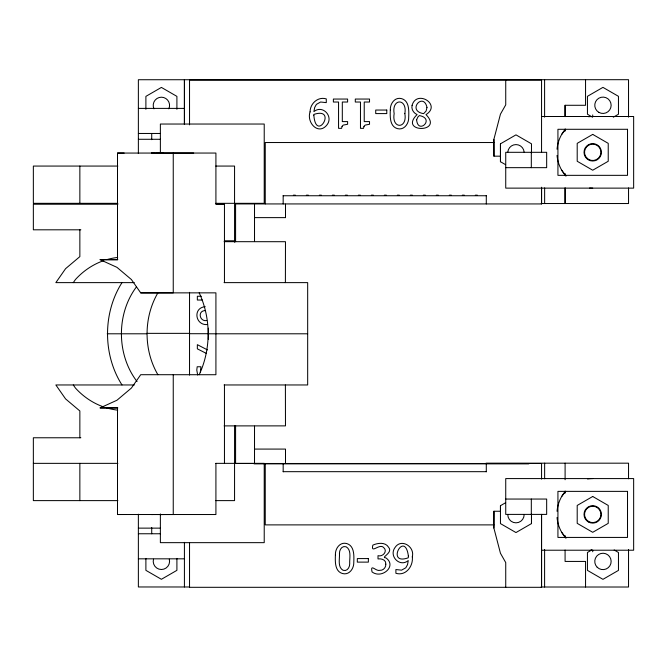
<?xml version="1.0" encoding="UTF-8"?>
<svg xmlns="http://www.w3.org/2000/svg" width="667" height="667" viewBox="0 0 667 667"><rect width="100%" height="100%" fill="white"/><g stroke="black" fill="none" stroke-linecap="round" stroke-linejoin="round"><path stroke-width="1" d="M215.916 463.373L215.916 514.532L173.245 514.515L173.245 374.721M224.454 282.625L224.462 204.202L216.175 204.202M285.501 217.625L285.501 204.252L285.501 217.625L254.794 217.625M505.636 164.707L500.458 161.722L500.458 143.814L515.975 134.859L531.482 143.814L531.482 152.768M505.636 502.71L500.458 505.694L500.458 523.603L515.975 532.558L531.482 523.603L531.482 514.34M541.554 587.31L541.554 514.374L541.554 587.31L189.536 587.31L189.536 542.521M541.554 203.935L541.554 187.319L541.554 203.935L235.584 203.935L235.584 241.796M544.597 587.01L544.606 549.55M544.631 478.789L544.639 463.181M565.082 550.05L565.091 561.431L585.551 561.431M565.082 537.644L565.091 535.576M565.099 493.171L565.099 491.104M565.099 479.731L565.107 463.181M585.551 587.018L585.551 561.431M628.539 549.55L628.531 587.018L541.12 587.01M628.539 478.789L628.547 463.181L486.068 463.181M285.393 282.625L285.476 241.704L224.104 241.679M505.736 587.31L505.736 562.573L500.45 553.268L493.88 528.039L493.947 511.247L500.458 511.247L500.458 505.694M493.88 528.039L493.947 511.247M121.994 384.959C102.718 354.736 102.718 312.848 121.994 282.625M157.896 374.721C143.463 350.058 143.463 317.525 157.896 292.855M199.191 292.855C211.122 318.434 211.122 349.141 199.191 374.721M500.458 156.17L493.947 156.17L493.88 139.378L500.45 114.149L505.736 104.844L505.736 80.115M73.287 282.625L75.446 279.523A76.747 69.76 90 0 1 103.81 260.589M136.452 286.885C116.175 313.915 116.45 354.761 137.043 381.549M561.697 134.4L565.624 129.29M561.697 496.49L565.624 491.371M613.29 117.217L618.459 114.232L618.459 96.323L602.951 87.369L587.444 96.323L587.444 114.232L592.613 117.217M591.754 549.992L587.444 552.476L587.444 570.385L602.951 579.34L618.459 570.385L618.459 552.476L614.149 549.992M117.834 407.912L100.133 407.904L116.958 400.242L131.407 388.044L140.712 374.704L215.916 374.721L215.925 333.792L215.916 292.855L140.712 292.88L131.407 279.54L116.958 267.342L100.133 259.68L117.834 259.671M204.844 310.589C197.29 311.139 199.691 321.853 206.72 320.577M205.219 306.687C192.505 307.77 195.264 325.796 207.495 324.537M295.381 195.164L293.363 195.164M308.379 195.164L306.361 195.164M321.377 195.164L319.36 195.164M334.367 195.164L332.349 195.164M347.365 195.164L345.348 195.164M360.363 195.164L358.346 195.164M373.362 195.164L371.344 195.164M386.351 195.164L384.334 195.164M399.35 195.164L397.332 195.164M412.348 195.164L410.33 195.164M425.346 195.164L423.328 195.164M438.336 195.164L436.318 195.164M451.334 195.164L449.316 195.164M464.332 195.164L462.314 195.164M477.33 195.164L475.313 195.164M157.028 153.076L163.14 153.068L162.698 153.06M100.133 407.904L117.5 407.837L117.5 514.515L173.245 514.515M162.698 514.515L163.14 514.515L151.467 514.532L152.835 514.524M117.5 514.515L126.038 514.499M160.022 514.549L174.887 514.524M565.091 105.286L565.091 116.658L565.082 105.286L585.551 105.286L585.551 79.698M138.369 108.396L184.417 108.396M541.554 116.5L633.65 116.5L633.65 188.127L505.736 188.127L505.736 152.309L546.665 152.309L546.665 167.659L505.736 167.659M138.369 133.467L160.397 133.467M138.369 139.286L160.53 139.286M493.947 156.17L493.905 142.53L265.249 142.53L265.249 203.935M154.786 153.06L151.467 153.051L193.68 153.06M100.133 259.68L117.5 259.738L117.5 153.068L215.916 153.051L215.916 204.202L224.462 204.202M117.867 166.066L33.35 166.066L33.35 203.327L117.867 203.327M215.8 166.066L234.559 166.066L234.559 242.229M283.167 195.748L486.293 195.748M215.8 203.327L264.224 203.327L264.224 124.037L160.372 124.037L160.372 152.743M541.187 203.535L628.547 203.535L628.539 187.919M117.892 204.227L33.35 204.227L33.35 229.807L80.857 229.807M224.362 240.795L234.559 240.795M134.3 282.625L55.853 282.625L65.583 268.668L79.857 256.62L79.857 229.807M224.062 282.625L307.67 282.625L307.67 384.959L224.062 384.959M140.712 292.88L173.245 292.863L173.245 153.068M201.367 296.265L197.349 296.265L197.349 300.033L202.368 300.033M146.69 333.358L189.32 333.358M107.204 333.792L146.765 333.792M189.536 333.708L207.954 333.708M208.479 333.792L307.67 333.792M134.3 384.959L55.853 384.959L65.583 398.916L79.857 410.964L79.857 437.769M224.104 425.896L285.476 425.88L285.393 384.959M80.857 437.769L33.35 437.769L33.35 500.617L117.867 500.617M254.794 449.083L285.501 449.083L285.501 463.49M33.35 463.357L117.867 463.357M215.8 463.357L264.224 463.357L264.224 542.655L160.372 542.655L160.372 513.94M254.06 463.865L528.789 463.865M283.167 471.677L486.293 471.677M505.736 499.049L546.665 499.049L546.665 514.399L505.736 514.399L505.736 478.581L633.65 478.581L633.65 550.217L541.554 550.217M215.8 500.617L234.559 500.617L234.559 425.479M158.704 514.524L161.764 514.524M493.905 524.887L265.249 524.887L265.249 463.49M138.369 528.131L160.53 528.131M138.369 533.758L160.397 533.758M138.369 558.829L184.417 558.829M189.62 586.985L138.369 586.968L138.369 514.215M160.397 153.06L161.764 153.06M117.5 153.068L124.137 153.076M157.028 514.507L158.171 514.507M206.545 353.518L197.349 348.841L197.349 344.664L207.47 349.917M561.697 170.218L565.624 175.338M561.697 532.308L565.624 537.427M73.287 384.959L75.446 388.061A76.747 69.76 -90 0 0 103.81 406.995M197.682 375.029L196.782 370.077L197.19 366.758L200.934 366.758L200.308 372.419M493.88 139.378L493.905 142.53M565.082 129.065L565.091 131.132M565.099 173.537L565.099 175.604M544.597 79.698L544.606 117.159M544.631 187.919L544.639 203.535M628.539 117.159L628.531 79.69L138.369 79.732L138.369 153.535M592.721 114.957L592.721 116.5A35.818 35.818 0 0 0 588.561 116.742M592.721 551.751L592.721 550.217A35.818 35.818 0 0 1 590.645 550.158M541.554 152.309L541.554 80.115L189.536 80.115L189.536 124.896M541.554 479.098L541.554 463.49L235.584 463.49L235.584 425.621M531.482 513.657L531.482 523.603M531.316 152.309L531.316 167.659M531.316 499.049L531.316 514.399M500.458 143.814L500.458 161.722M486.293 195.606L486.293 203.935M486.293 463.49L486.293 471.811M283.167 195.606L283.167 203.935M283.167 463.49L283.167 471.811M254.519 203.935L254.519 241.304M254.519 426.113L254.519 463.49M224.454 384.959L224.462 463.382M208.346 328.181L208.346 339.236M189.536 292.338L189.536 375.087M184.417 542.363L184.417 586.985M176.905 109.305L176.905 96.373L161.397 87.419L145.89 96.373L145.89 109.305M176.905 558.404L176.905 570.343L161.397 579.298L145.89 570.343L145.89 558.404M151.717 133.467L151.717 139.661M151.717 527.555L151.717 533.758M79.857 166.066L79.857 203.327M79.857 463.357L79.857 500.617M117.692 410.147A76.747 69.76 -90 0 1 106.72 407.921M106.72 259.655A76.747 69.76 90 0 1 117.692 257.437M524.154 514.649A8.187 8.187 0 0 1 515.975 522.836A8.187 8.187 0 0 1 507.787 514.649M507.812 152.051A8.187 8.187 0 0 1 515.975 144.581A8.187 8.187 0 0 1 524.129 152.051M565.966 538.219A35.818 35.818 0 0 1 557.037 517.509M557.037 511.289A35.818 35.818 0 0 1 565.283 491.371M587.527 478.964A35.818 35.818 0 0 1 592.721 478.581M592.721 188.127A35.818 35.818 0 0 1 589.603 187.994M565.966 176.13A35.818 35.818 0 0 1 557.037 155.428M557.037 149.2A35.818 35.818 0 0 1 565.283 129.281M169.301 559.196A8.187 8.187 0 0 1 161.397 569.501A8.187 8.187 0 0 1 153.493 559.196M153.977 108.846A8.187 8.187 0 0 1 161.397 97.199A8.187 8.187 0 0 1 168.809 108.846M184.417 79.723L184.417 124.312L184.417 79.74M313.84 115.174C316.025 143.563 337.977 106.603 313.89 114.399L313.84 115.174M408.371 555.928L408.287 557.779C385.218 566.108 404.686 529.256 408.371 555.928M335.409 554.877C335.184 561.289 334.659 571.219 342.346 573.495C349.291 575.488 354.085 568.442 353.785 562.189C354.027 555.769 354.502 545.889 346.848 543.58C339.912 541.587 335.101 548.616 335.409 554.877M390.312 109.98C390.07 116.4 389.603 126.28 397.249 128.589C404.185 130.582 408.996 123.562 408.688 117.3C408.921 110.88 409.438 100.95 401.751 98.674C394.806 96.682 390.012 103.727 390.312 109.98M339.461 553.427C339.828 558.746 337.377 567.058 343.071 570.293C347.182 571.677 349.791 567.342 349.716 563.757C349.358 558.412 351.801 550.008 346.09 546.773C341.954 545.414 339.353 549.825 339.461 553.427M404.852 113.615C407.587 129.156 391.462 129.223 394.147 113.657C391.421 98.099 407.579 98.066 404.852 113.615M310.072 111.864C306.261 122.711 318.643 135.926 327.205 124.604C333.517 116 322.378 104.502 313.907 111.614L314.682 107.454L316.4 104.377L320.619 102.009L326.28 102.635L326.28 98.891C317.967 96.315 310.08 103.552 310.072 111.864M412.314 556.778C413.457 566.008 405.903 576.371 395.898 573.278L395.898 569.535L401.559 570.16L405.786 567.792L407.504 564.716L408.271 560.555C399.808 567.667 388.661 556.17 394.981 547.574C401.125 537.977 415.016 546.548 412.314 556.778M385.809 564.182C386.043 567.534 383.233 570.61 379.79 570.343C375.905 571.594 370.043 563.065 372.044 571.927C381.741 579.381 397.557 565.958 385.793 557.795C380.032 557.754 393.605 552.793 388.561 547.248C385.401 541.879 377.697 542.921 372.845 545.131C370.518 554.585 379.623 542.821 383.725 547.624C387.969 551.309 382.7 557.145 378.006 555.678L378.006 558.929C381.491 558.404 386.301 559.846 385.809 564.182M416.625 119.752C417.834 135.143 435.568 118.701 419.393 115.574L417.967 116.908L416.625 119.752M412.081 105.386C411.147 109.288 413.532 113.031 417.083 114.591C398.182 133.075 444.289 133.041 425.988 114.632C441.971 104.619 416.542 89.17 412.081 105.386M426.98 107.395L426.121 110.997L423.628 113.657C406.386 110.83 423.437 91.504 426.98 107.395M342.079 126.346L341.587 128.339L338.553 128.339L338.553 102.026L333.375 102.026L333.375 99.049L347.607 99.049L347.607 102.026L342.313 102.026L342.313 121.594L347.607 121.594L347.607 124.262L343.188 125.113L342.079 126.346M363.999 126.346L363.507 128.339L360.472 128.339L360.472 102.026L355.294 102.026L355.294 99.049L369.526 99.049L369.526 102.026L364.232 102.026L364.232 121.594L369.526 121.594L369.526 124.262L365.107 125.113L363.999 126.346M592.721 134.4L577.205 143.355L577.205 161.264L592.721 170.218L608.229 161.264L608.229 143.355L592.721 134.4M592.721 496.49L577.205 505.444L577.205 523.353L592.721 532.308L608.229 523.353L608.229 505.444L592.721 496.49M386.777 110.047L375.721 110.047L375.721 113.59L386.777 113.59L386.777 110.047M627.514 129.29L557.929 129.29L557.929 175.338L627.514 175.338L627.514 129.29M627.514 491.371L557.929 491.371L557.929 537.427L627.514 537.427L627.514 491.371M368.376 558.579L357.32 558.579L357.32 562.123L368.376 562.123L368.376 558.579M565.107 203.527L565.099 188.019L565.107 203.527M588.369 521.936A8.696 8.696 0 0 0 601.417 514.399A8.696 8.696 0 0 0 588.369 506.87A8.696 8.696 0 0 0 588.369 521.936M586.568 158.463A8.696 8.696 0 0 0 601.117 154.561A8.696 8.696 0 0 0 590.47 143.914A8.696 8.696 0 0 0 586.568 158.463M597.165 567.225A8.187 8.187 0 0 0 610.864 563.548A8.187 8.187 0 0 0 600.834 553.527A8.187 8.187 0 0 0 597.165 567.225M588.627 521.486A8.187 8.187 0 0 0 600.909 514.399A8.187 8.187 0 0 0 588.627 507.312A8.187 8.187 0 0 0 588.627 521.486M598.858 112.364A8.187 8.187 0 0 0 611.139 105.278A8.187 8.187 0 0 0 598.858 98.191A8.187 8.187 0 0 0 598.858 112.364M586.927 158.104A8.187 8.187 0 0 0 600.625 154.427A8.187 8.187 0 0 0 590.595 144.405A8.187 8.187 0 0 0 586.927 158.104"/></g></svg>
